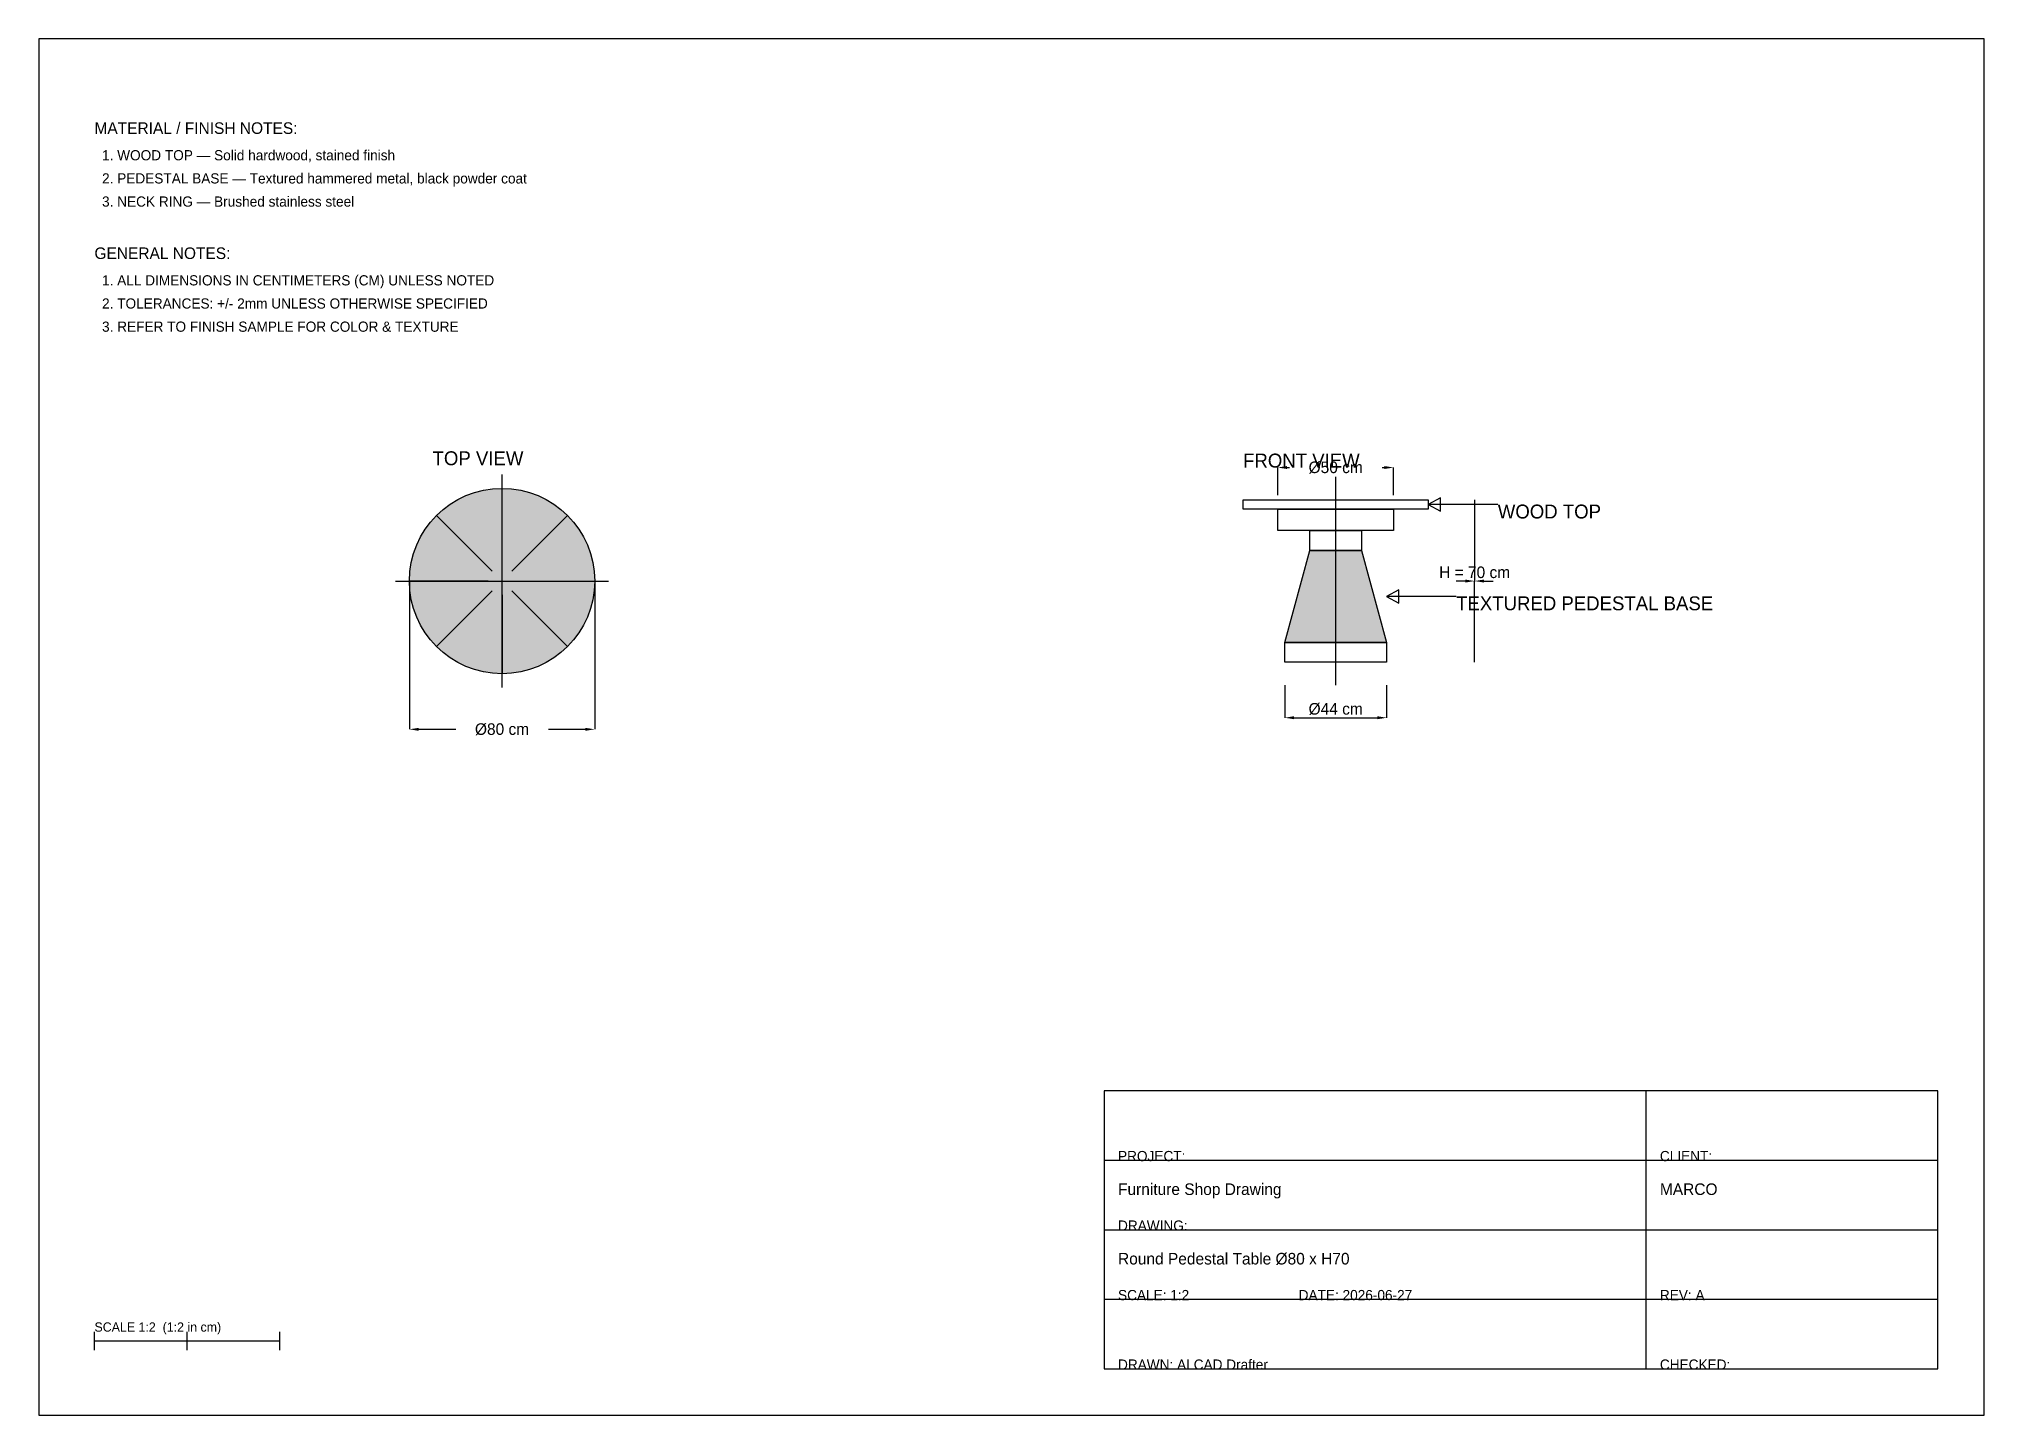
# Model space of a CAD drawing. Header units: metres. Extents: x 0 to 420, y 0 to 297.
import ezdxf

# ---------------------------------------------------------------- set-up
doc = ezdxf.new("R2010")
doc.units = ezdxf.units.M
for name, color, linetype in [('ANNOTATIONS', 2, 'CONTINUOUS'), ('BORDER', 7, 'CONTINUOUS'), ('CENTERLINES', 5, 'Continuous'), ('HATCH', 8, 'CONTINUOUS'), ('LEADER', 4, 'CONTINUOUS'), ('MTEXT', 2, 'CONTINUOUS'), ('OBJECT', 7, 'CONTINUOUS'), ('OUTLINE', 7, 'CONTINUOUS'), ('TITLE', 6, 'CONTINUOUS')]:
    doc.layers.add(name, color=color, linetype=linetype)
doc.dimstyles.get("Standard").update_dxf_attribs({"dimtxt": 2.5, "dimasz": 2.5, "dimexe": 1.25, "dimexo": 0.625, "dimtad": 1, "dimcen": 2.5, "dimazin": 3, "dimtfac": 1, "dimtmove": 0, "dimatfit": 3})

# ---------------------------------------------------------------- blocks, each defined once
blk = doc.blocks.new('_CLOSEDFILLED')
at = {"color": 0, "linetype": 'BYBLOCK'}
blk.add_solid([(-1, 0.16), (0, 0), (-1, -0.16)], dxfattribs=at)
blk = doc.blocks.new('*D1')
for p, q in [((80, 180), (80, 148)), ((120, 180), (120, 148)), ((82, 148), (90, 148)), ((110, 148), (118, 148))]:
    blk.add_line(p, q)
at = {"layer": 'Defpoints'}
for p in [(80, 180), (120, 180), (80, 148)]:
    blk.add_point(p, dxfattribs=at)
at = {"xscale": 2, "yscale": 2, "rotation": 180}
blk.add_blockref('_CLOSEDFILLED', (80, 148), dxfattribs=at)
at = {"xscale": 2, "yscale": 2}
blk.add_blockref('_CLOSEDFILLED', (120, 148), dxfattribs=at)
at = {"insert": (100, 148), "char_height": 2.5, "attachment_point": 5}
blk.add_mtext('%%c80 cm', dxfattribs=at)
blk = doc.blocks.new('*D2')
for p, q in [((267.5, 198.5), (267.5, 204.5)), ((269.5, 204.5), (270, 204.5)), ((290, 204.5), (290.5, 204.5)), ((292.5, 198.5), (292.5, 204.5))]:
    blk.add_line(p, q)
at = {"layer": 'Defpoints'}
for p in [(267.5, 204.5), (267.5, 198.5), (292.5, 198.5)]:
    blk.add_point(p, dxfattribs=at)
at = {"xscale": 2, "yscale": 2, "rotation": 180}
blk.add_blockref('_CLOSEDFILLED', (267.5, 204.5), dxfattribs=at)
at = {"xscale": 2, "yscale": 2}
blk.add_blockref('_CLOSEDFILLED', (292.5, 204.5), dxfattribs=at)
at = {"insert": (280, 204.5), "char_height": 2.5, "attachment_point": 5}
blk.add_mtext('%%c50 cm', dxfattribs=at)
blk = doc.blocks.new('*D3')
for p, q in [((269, 157.5), (269, 150.5)), ((291, 157.5), (291, 150.5)), ((271, 150.5), (289, 150.5))]:
    blk.add_line(p, q)
at = {"layer": 'Defpoints'}
for p in [(269, 157.5), (291, 157.5), (269, 150.5)]:
    blk.add_point(p, dxfattribs=at)
at = {"xscale": 2, "yscale": 2, "rotation": 180}
blk.add_blockref('_CLOSEDFILLED', (269, 150.5), dxfattribs=at)
at = {"xscale": 2, "yscale": 2}
blk.add_blockref('_CLOSEDFILLED', (291, 150.5), dxfattribs=at)
at = {"insert": (280, 152.375), "char_height": 2.5, "attachment_point": 5}
blk.add_mtext('%%c44 cm', dxfattribs=at)
blk = doc.blocks.new('*D4')
for p, q in [((310, 197.5), (310, 180)), ((308, 180), (306, 180)), ((310, 162.5), (310, 180)), ((310, 180), (310, 180)), ((312, 180), (314, 180))]:
    blk.add_line(p, q)
at = {"layer": 'Defpoints'}
for p in [(310, 197.5), (310, 180), (310, 162.5)]:
    blk.add_point(p, dxfattribs=at)
at = {"xscale": 2, "yscale": 2}
blk.add_blockref('_CLOSEDFILLED', (310, 180), dxfattribs=at)
at = {"xscale": 2, "yscale": 2, "rotation": 180}
blk.add_blockref('_CLOSEDFILLED', (310, 180), dxfattribs=at)
at = {"insert": (310, 181.875), "char_height": 2.5, "attachment_point": 5}
blk.add_mtext('H = 70 cm', dxfattribs=at)

msp = doc.modelspace()

# ---------------------------------------------------------------- hatches: boundary and pattern name
at = {"layer": 'HATCH'}
for points in [[(120, 180), (119.9, 181.96), (119.62, 183.9), (119.14, 185.81), (118.48, 187.65), (117.64, 189.43), (116.63, 191.11), (115.46, 192.69), (114.14, 194.14), (112.69, 195.46), (111.11, 196.63), (109.43, 197.64), (107.65, 198.48), (105.81, 199.14), (103.9, 199.62), (101.96, 199.9), (100, 200), (98.04, 199.9), (96.1, 199.62), (94.19, 199.14), (92.35, 198.48), (90.57, 197.64), (88.89, 196.63), (87.31, 195.46), (85.86, 194.14), (84.54, 192.69), (83.37, 191.11), (82.36, 189.43), (81.52, 187.65), (80.86, 185.81), (80.38, 183.9), (80.1, 181.96), (80, 180), (80.1, 178.04), (80.38, 176.1), (80.86, 174.19), (81.52, 172.35), (82.36, 170.57), (83.37, 168.89), (84.54, 167.31), (85.86, 165.86), (87.31, 164.54), (88.89, 163.37), (90.57, 162.36), (92.35, 161.52), (94.19, 160.86), (96.1, 160.38), (98.04, 160.1), (100, 160), (101.96, 160.1), (103.9, 160.38), (105.81, 160.86), (107.65, 161.52), (109.43, 162.36), (111.11, 163.37), (112.69, 164.54), (114.14, 165.86), (115.46, 167.31), (116.63, 168.89), (117.64, 170.57), (118.48, 172.35), (119.14, 174.19), (119.62, 176.1), (119.9, 178.04)], [(274.4, 186.62), (285.6, 186.62), (291, 166.76), (269, 166.76)]]:
    msp.add_hatch(color=8, dxfattribs=at).paths.add_polyline_path(points)

# ---------------------------------------------------------------- linework, layer by layer
at = {"layer": 'BORDER'}
msp.add_lwpolyline([(0, 0), (420, 0), (420, 297), (0, 297)], close=True, dxfattribs=at)
at = {"layer": 'CENTERLINES'}
for p, q in [((100, 157), (100, 203)), ((280, 157.5), (280, 202.5)), ((77, 180), (123, 180))]:
    msp.add_line(p, q, dxfattribs=at)
at = {"layer": 'HATCH'}
for p, q in [((100, 183), (100, 200)), ((97.88, 182.12), (85.86, 194.14)), ((102.12, 182.12), (114.14, 194.14)), ((97, 180), (80, 180)), ((97.88, 177.88), (85.86, 165.86)), ((100, 177), (100, 160)), ((102.12, 177.88), (114.14, 165.86)), ((103, 180), (120, 180))]:
    msp.add_line(p, q, dxfattribs=at)
at = {"layer": 'LEADER'}
for p, q in [((315, 196.5), (300, 196.5)), ((306, 176.69), (291, 176.69))]:
    msp.add_line(p, q, dxfattribs=at)
for points in [[(300, 196.5), (302.63, 195.06), (302.63, 197.94)], [(291, 176.69), (293.63, 175.25), (293.63, 178.13)]]:
    msp.add_lwpolyline(points, close=True, dxfattribs=at)
at = {"layer": 'OBJECT'}
for points in [[(267.5, 195.5), (292.5, 195.5), (292.5, 190.88), (267.5, 190.88)], [(274.4, 190.88), (285.6, 190.88), (285.6, 186.62), (274.4, 186.62)], [(269, 166.76), (291, 166.76), (291, 162.5), (269, 162.5)]]:
    msp.add_lwpolyline(points, close=True, dxfattribs=at)
msp.add_circle((100, 180), 20, dxfattribs=at)
at = {"layer": 'OUTLINE'}
for points in [[(260, 197.5), (300, 197.5), (300, 195.5), (260, 195.5)], [(274.4, 186.62), (285.6, 186.62), (291, 166.76), (269, 166.76)]]:
    msp.add_lwpolyline(points, close=True, dxfattribs=at)
at = {"layer": 'TITLE'}
for p, q in [((347, 10), (347, 70)), ((230, 55), (410, 55)), ((230, 40), (410, 40)), ((230, 25), (410, 25)), ((12, 14), (12, 18)), ((32, 14), (32, 18)), ((52, 14), (52, 18)), ((12, 16), (52, 16))]:
    msp.add_line(p, q, dxfattribs=at)
msp.add_lwpolyline([(230, 10), (410, 10), (410, 70), (230, 70)], close=True, dxfattribs=at)

# ---------------------------------------------------------------- texts
at = {"layer": 'ANNOTATIONS', "char_height": 3, "attachment_point": 1}
for s, insert in [('TOP VIEW', (85, 208)), ('FRONT VIEW', (260, 207.5))]:
    msp.add_mtext(s, dxfattribs=dict(at, insert=insert))
at = {"layer": 'MTEXT', "attachment_point": 1}
for s, insert, char_height in [('MATERIAL / FINISH NOTES:', (12, 279), 2.5), ('  1. WOOD TOP — Solid hardwood, stained finish', (12, 273), 2.2), ('  2. PEDESTAL BASE — Textured hammered metal, black powder coat', (12, 268), 2.2), ('  3. NECK RING — Brushed stainless steel', (12, 263), 2.2), ('GENERAL NOTES:', (12, 252), 2.5), ('  1. ALL DIMENSIONS IN CENTIMETERS (CM) UNLESS NOTED', (12, 246), 2.2), ('  2. TOLERANCES: +/- 2mm UNLESS OTHERWISE SPECIFIED', (12, 241), 2.2), ('  3. REFER TO FINISH SAMPLE FOR COLOR & TEXTURE', (12, 236), 2.2), ('WOOD TOP', (315, 196.5), 3), ('TEXTURED PEDESTAL BASE', (306, 176.69), 3)]:
    msp.add_mtext(s, dxfattribs=dict(at, insert=insert, char_height=char_height))
at = {"layer": 'TITLE', "attachment_point": 1}
for s, insert, char_height in [('PROJECT:', (233, 57), 2.2), ('CLIENT:', (350, 57), 2.2), ('Furniture Shop Drawing', (233, 50), 2.5), ('MARCO', (350, 50), 2.5), ('DRAWING:', (233, 42), 2.2), ('Round Pedestal Table %%c80 x H70', (233, 35), 2.5), ('SCALE: 1:2', (233, 27), 2.2), ('DATE: 2026-06-27', (272, 27), 2.2), ('REV: A', (350, 27), 2.2), ('SCALE 1:2  (1:2 in cm)', (12, 20), 2), ('DRAWN: AI CAD Drafter', (233, 12), 2.2), ('CHECKED:', (350, 12), 2.2)]:
    msp.add_mtext(s, dxfattribs=dict(at, insert=insert, char_height=char_height))

# ---------------------------------------------------------------- dimensions: what is measured, and where the dimension line sits
for base, p1, p2, text, picture, middle in [((267.5, 204.5), (267.5, 198.5), (292.5, 198.5), '%%c50 cm', '*D2', (280, 204.5)), ((310, 180), (310, 162.5), (310, 197.5), 'H = 70 cm', '*D4', (310, 181.88)), ((80, 148), (80, 180), (120, 180), '%%c80 cm', '*D1', (100, 148)), ((269, 150.5), (269, 157.5), (291, 157.5), '%%c44 cm', '*D3', (280, 152.38))]:
    dim = msp.add_linear_dim(base=base, p1=p1, p2=p2, text=text, dimstyle='Standard', override={"dimtxt": 2.5, "dimasz": 2, "dimdec": 0})
    dim.commit()
    dim.dimension.update_dxf_attribs({"geometry": picture, "text_midpoint": middle})

doc.saveas('drawing.dxf')
